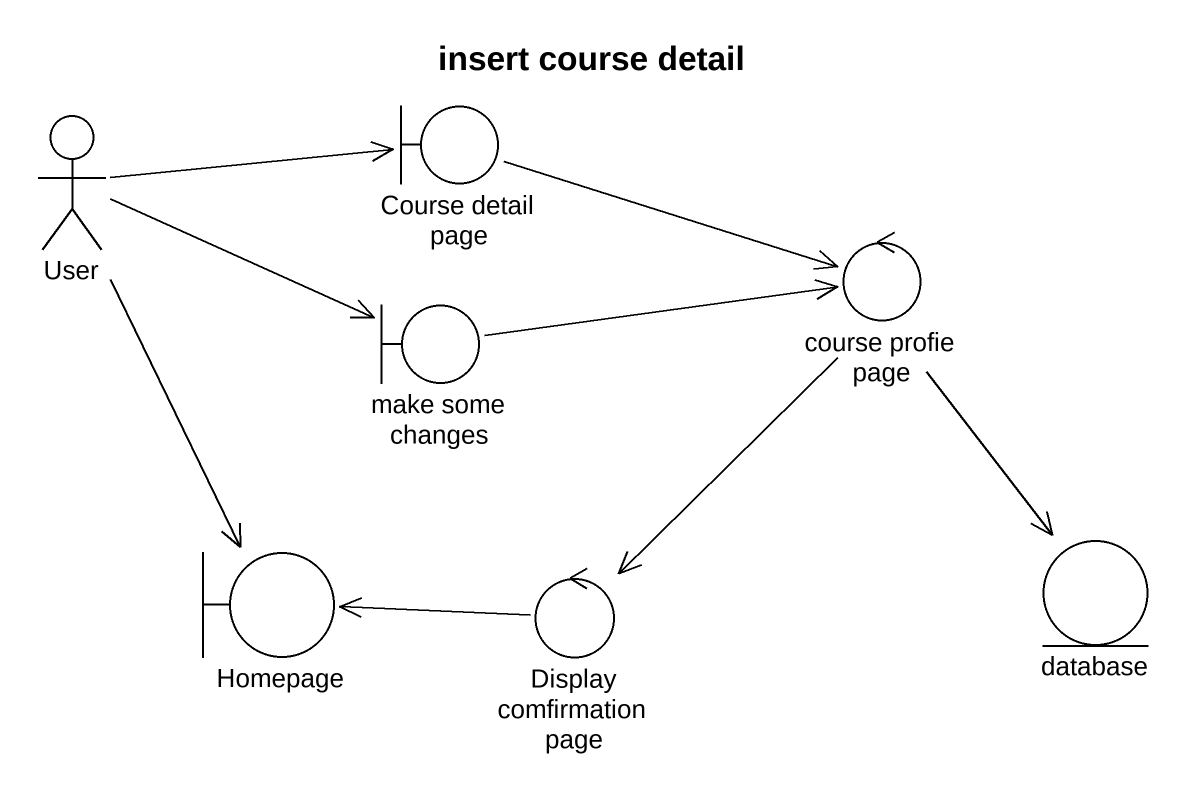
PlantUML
@startuml
title insert course detail
actor User
boundary "Course detail page" as Course_detail_page
control "course profie page" as course_profie_page
boundary "make some changes" as make_some_changes
boundary Homepage
control "Display comfirmation page" as Display_comfirmation_page
entity "database" as database_
User -right-> Course_detail_page
User -right-> make_some_changes
User --> Homepage
Course_detail_page -right-> course_profie_page
course_profie_page --> Display_comfirmation_page
course_profie_page --> database_
make_some_changes -right-> course_profie_page
Display_comfirmation_page -left-> Homepage
@enduml
